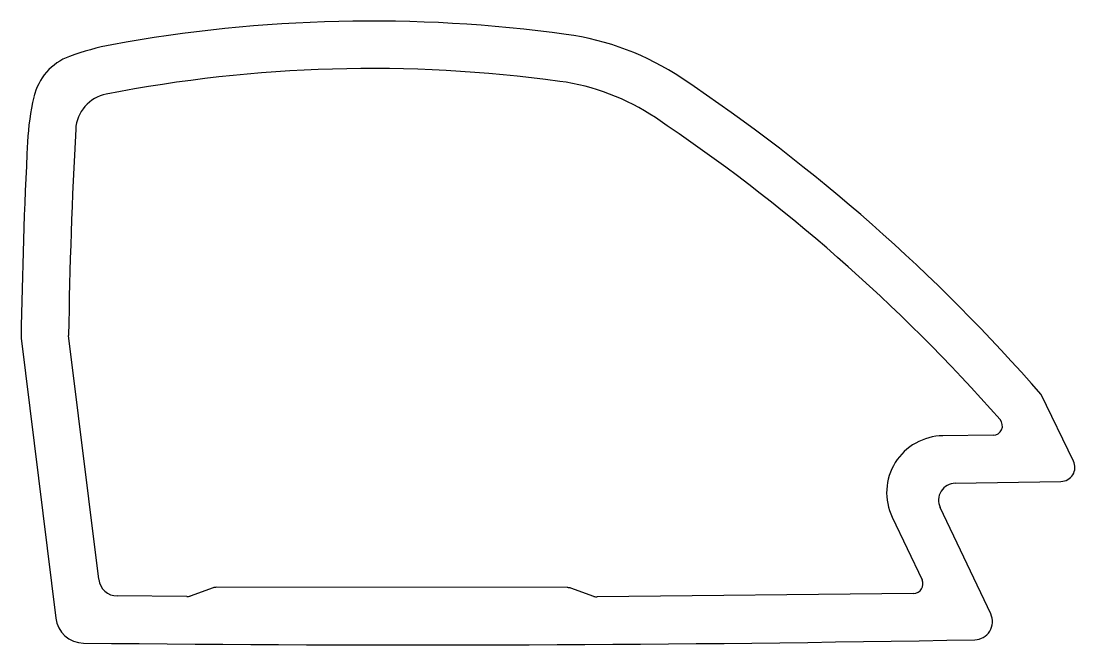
# Model space of a CAD drawing. Extents: x 1073.4 to 1129, y 2260.7 to 2293.6.
import ezdxf

# ---------------------------------------------------------------- set-up
doc = ezdxf.new("R2010")
doc.units = 0
doc.layers.get('0').update_dxf_attribs({"linetype": 'CONTINUOUS'})

msp = doc.modelspace()

# ---------------------------------------------------------------- linework, layer by layer
for p, q in [((1073.406, 2276.906), (1075.23, 2262.145)), ((1077.497, 2264.188), (1075.908, 2277.04)), ((1128.886, 2270.425), (1127.19, 2273.922)), ((1124.645, 2271.78), (1122.004, 2271.754)), ((1122.656, 2269.254), (1128.224, 2269.348)), ((1124.521, 2262.363), (1121.859, 2267.967)), ((1119.327, 2267.462), (1120.901, 2264.164)), ((1083.533, 2263.737), (1082.323, 2263.307)), ((1102.221, 2263.75), (1083.701, 2263.766)), ((1103.597, 2263.288), (1102.389, 2263.721)), ((1120.456, 2263.448), (1103.771, 2263.259)), ((1082.151, 2263.278), (1078.48, 2263.31))]:
    msp.add_line(p, q)
for centre, radius, start, end in [((1091.879, 2218.025), 75.589, 82.19496, 100.42687), ((1100.175, 2278.548), 14.5, 56.2337, 82.195), ((1080.642, 2279.089), 13.5, 100.4269, 110.2967), ((1077, 2288.937), 3, 110.2967, 166.986), ((1091.879, 2218.025), 73.089, 82.19496, 101.02682), ((1055.046, 2211.049), 95.696, 41.07187, 56.23372), ((1100.175, 2278.548), 12, 56.2337, 82.195), ((1087.23, 2286.572), 13.5, 166.986, 177.0987), ((1078.282, 2287.802), 2, 101.0268, 176.9459), ((1055.046, 2211.049), 93.196, 41.3426, 56.23372), ((1367.443, 2272.374), 291.572, 176.94596, 179.08297), ((1367.289, 2272.38), 293.918, 177.09886, 179.11765), ((1124.64, 2272.28), 0.5, 270.5802, 41.3426), ((1122.035, 2268.754), 3, 90.5802, 205.5164), ((1128.212, 2270.097), 0.75, 270.9667, 25.8763), ((1122.672, 2268.354), 0.9, 90.9667, 205.4125), ((1078.489, 2264.31), 1, 187.0452, 269.487), ((1120.45, 2263.948), 0.5, 270.6521, 25.5164), ((1083.7, 2263.266), 0.5, 89.9496, 109.6068), ((1102.22, 2263.25), 0.5, 70.2906, 89.9496), ((1082.156, 2263.778), 0.5, 269.487, 289.6068), ((1103.766, 2263.759), 0.5, 250.2906, 270.6521), ((1123.663, 2261.955), 0.95, 271.0746, 25.4125), ((1076.719, 2262.329), 1.5, 187.0454, 269.3546), ((1094.331, 3825.693), 1564.963, 269.35457, 271.074628)]:
    msp.add_arc(centre, radius, start, end)

doc.saveas('drawing.dxf')
